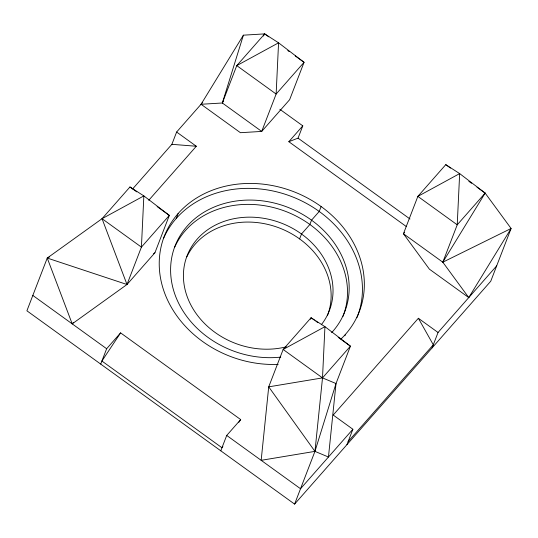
<?xml version="1.0" encoding="UTF-8"?>
<svg xmlns="http://www.w3.org/2000/svg" width="538" height="538" viewBox="0 0 538 538"><rect width="100%" height="100%" fill="white"/><g stroke="black" fill="none" stroke-linecap="round" stroke-linejoin="round"><path stroke-width="0.81" d="M201.057 104.271L222.342 102.993L243.398 35.172L264.689 33.887L278.57 42.818L304.057 62.314L289.632 99.691L261.71 131.42L240.425 132.698L201.057 104.271L243.398 35.172M49.503 256.942L47.25 258.058L72.2 323.863L126.995 284.501L154.917 252.779L169.335 215.402L143.854 195.906L102.045 218.697L47.25 258.058L26.9 310.796L294.602 504.113L490.75 281.226L511.1 228.482L485.148 193.088L459.66 173.592L445.78 164.655L417.858 196.383L403.439 233.761L429.391 269.155L468.759 297.588L511.1 228.482L442.808 262.188L403.439 233.761L404.536 232.517M132.617 188.946L171.878 144.325L176.625 132.032L202.698 102.408M126.995 284.501L141.413 247.13L143.854 195.906L129.967 186.975L102.045 218.697L126.995 284.501L47.25 258.058M100.714 364.105L106.645 348.732L120.606 332.874L240.681 419.579L238.852 422.323M176.229 218.468L178.125 213.552M295.234 55.945L304.057 62.314L276.135 94.042L236.767 65.616L278.57 42.818L276.135 94.042L261.71 131.42L222.342 102.993L236.767 65.616L264.689 33.887L268.758 36.826M406.19 226.458L288.832 141.709L298.045 138.145L302.793 125.845L279.827 109.268M299.605 238.919L301.502 234.003L309.881 224.487L311.542 220.183L319.216 211.454L321.119 206.538M220.788 450.81L226.72 435.444L240.681 419.579M310.46 319.303L311.058 317.743L324.945 326.674L350.426 346.169L336.008 383.547L314.952 451.369L294.602 504.113M344.898 335.773L345.443 334.374M346.956 444.623L352.881 429.257L333.204 415.04L418.362 318.274L438.046 332.484L432.115 347.857M468.759 297.588L442.808 262.188L457.226 224.817L459.66 173.592L417.858 196.383L457.226 224.817L485.148 193.088L477.004 187.204M222.342 102.993L223.653 100.855M263.378 36.026L264.689 33.887M442.808 262.188L485.148 193.088M120.606 332.874L101.904 361.032L221.972 447.737L222.887 446.365M148.75 200.291L196.309 146.249L176.625 132.032M72.2 323.863L73.296 322.618M288.832 141.709L302.793 125.845M352.881 429.257L300.534 488.746L226.72 435.444M438.046 332.484L496.675 265.859M348.14 441.55L433.298 344.784L418.362 318.274M153.559 253.748L154.917 252.779M171.878 144.325L196.309 146.249M287.763 50.552L289.121 51.534M445.78 164.655L450.535 168.091M468.86 181.326L471.57 183.283M298.045 138.145L409.976 218.973M129.967 186.975L136.76 191.871M157.116 206.579L169.335 215.402L141.413 247.13L102.045 218.697M314.454 320.197L311.058 317.743L283.143 349.471L268.718 386.849L261.165 460.32L314.952 451.369L328.456 457.018L336.008 383.547L322.511 377.898L283.143 349.471L324.945 326.674L322.511 377.898L314.952 451.369L268.718 386.849L322.511 377.898L350.426 346.169L338.214 337.353M315.813 321.173L317.85 322.645M32.831 295.429L106.645 348.732M280.769 357.097A90.996 76.833 21.1 0 1 170.734 265.631A90.996 76.833 21.1 0 1 290.204 208.26A90.996 76.833 21.1 0 1 331.63 332.679M174.507 247.574A90.996 76.833 21.1 0 1 287.904 212.302A90.996 76.833 21.1 0 1 342.908 316.485M186.847 256.814A76.241 64.372 21.1 0 1 281.905 229.006A76.241 64.372 21.1 0 1 327.386 315.725M286.324 346.795A76.241 64.372 21.1 0 1 183.586 280.137A76.241 64.372 21.1 0 1 276.727 221.468A76.241 64.372 21.1 0 1 321.314 324.75M163.727 237.978A104.527 88.252 21.1 0 1 294.205 197.56A104.527 88.252 21.1 0 1 357.003 317.514M278.166 364.387A104.527 88.252 21.1 0 1 159.994 252.759A104.527 88.252 21.1 0 1 302.269 195.375A104.527 88.252 21.1 0 1 340.957 339.061"/></g></svg>
